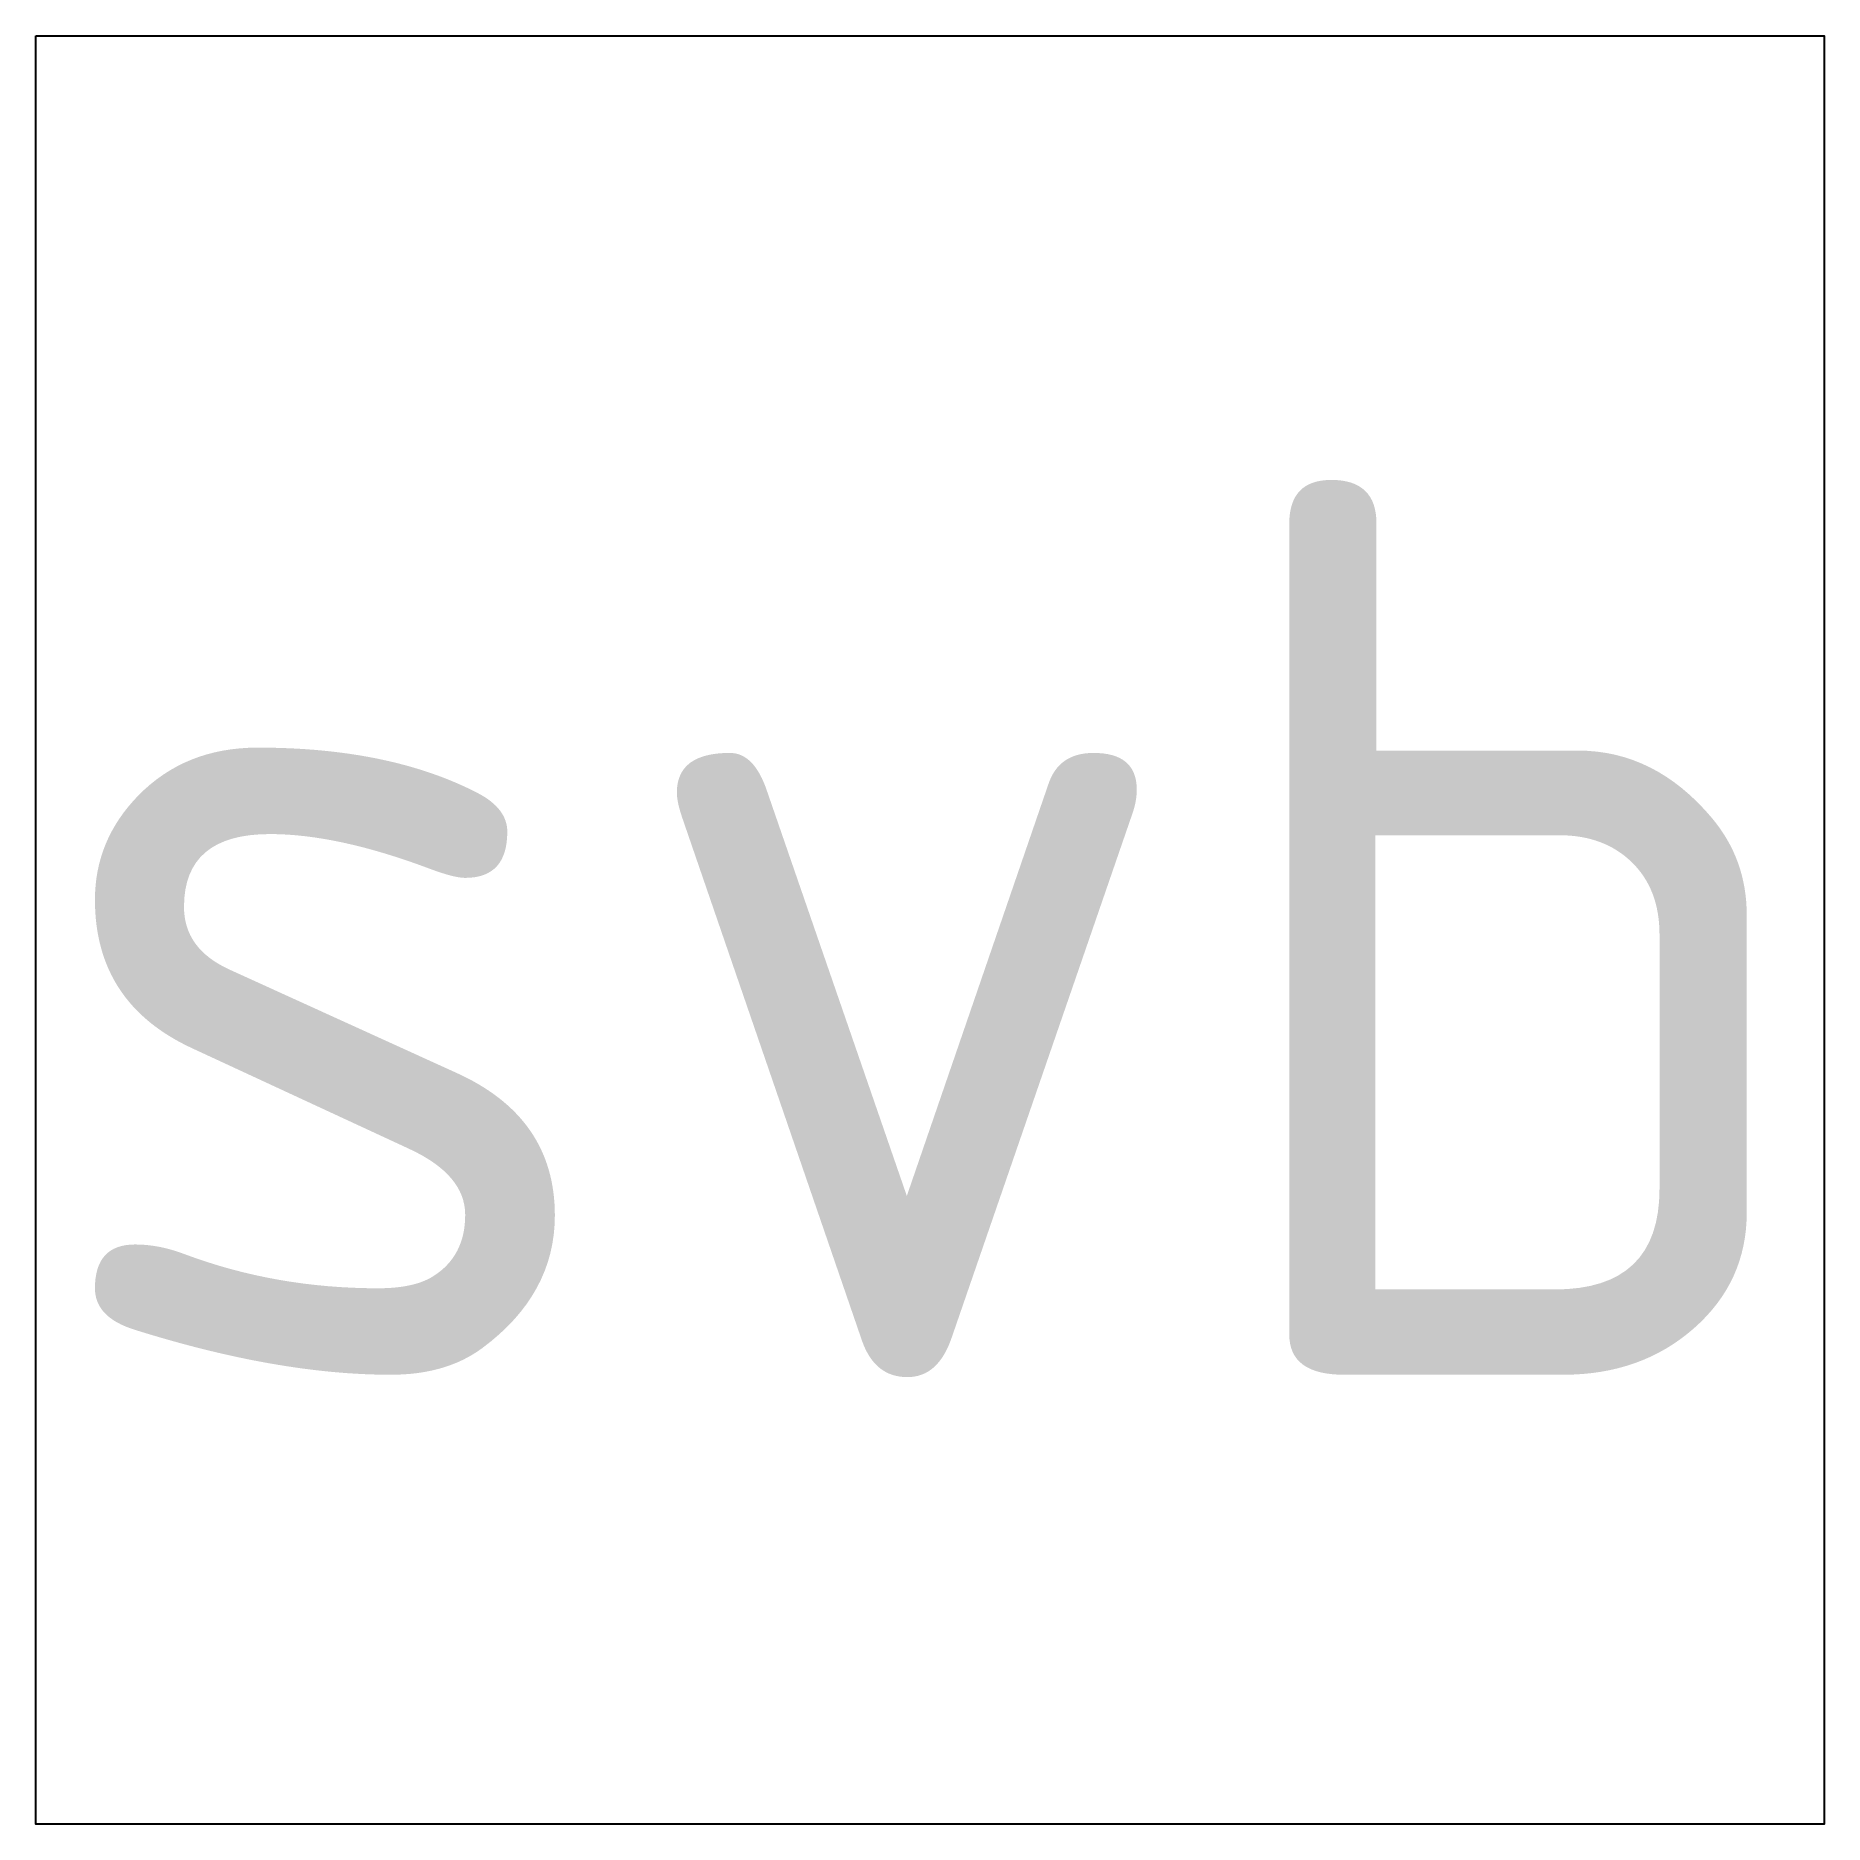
# Model space of a CAD drawing. Header units: metres. Extents: x -1.8 to 1.8, y -1.8 to 1.8.
import ezdxf
from ezdxf.enums import TextEntityAlignment as Align

# ---------------------------------------------------------------- set-up
doc = ezdxf.new("R2010")
doc.units = ezdxf.units.M
doc.styles.add('NLCS-ISO', font='NLCS-ISO.ttf')

msp = doc.modelspace()

# ---------------------------------------------------------------- linework, layer by layer
at = {"flags": 128}
msp.add_lwpolyline([(-1.8, 1.8), (1.8, 1.8), (1.8, -1.8), (-1.8, -1.8)], close=True, dxfattribs=at)

# ---------------------------------------------------------------- texts
at = {"style": 'NLCS-ISO'}
msp.add_text('svb', height=1.8, dxfattribs=at).set_placement((0, 0), align=Align.MIDDLE_CENTER)

doc.saveas('drawing.dxf')
